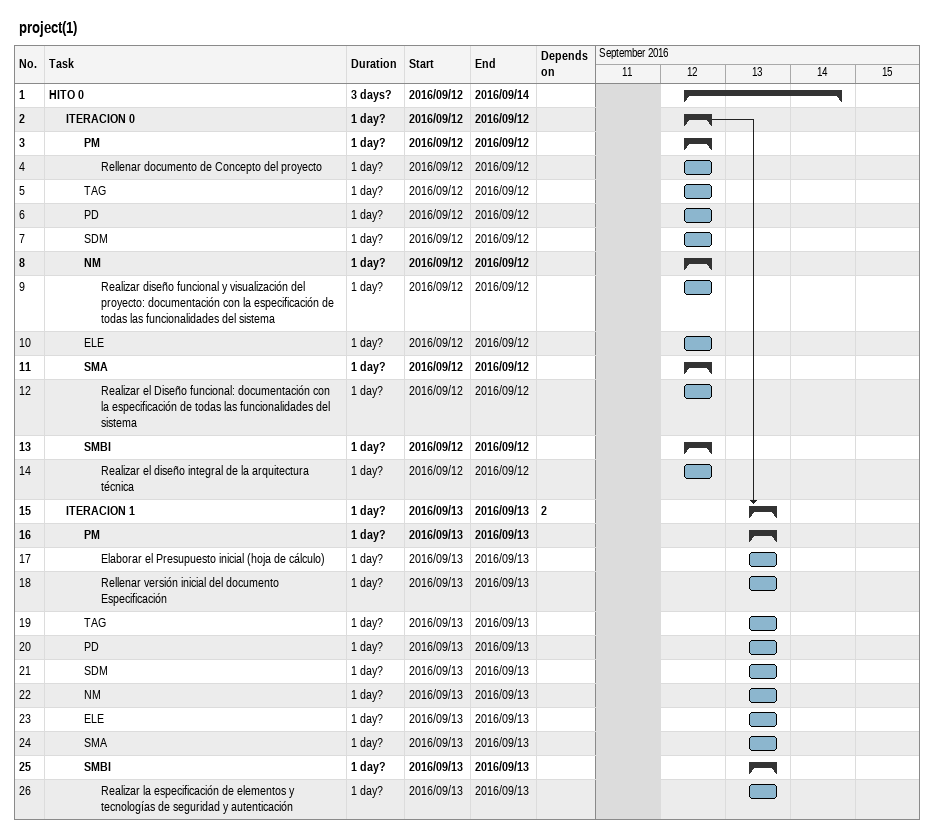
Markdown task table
project(1)

| ID | Level | Task | Duration | Start | Finish | Predecessors |
|---|---|---|---|---|---|---|
| 1 | 1 | **HITO 0** | 3d? | 2016-09-12 | 2016-09-14 |  |
| 2 | 2 | **ITERACION 0** | 1d? | 2016-09-12 | 2016-09-12 |  |
| 3 | 3 | **PM** | 1d? | 2016-09-12 | 2016-09-12 |  |
| 4 | 4 | Rellenar documento de Concepto del proyecto | 1d? | 2016-09-12 | 2016-09-12 |  |
| 5 | 3 | TAG | 1d? | 2016-09-12 | 2016-09-12 |  |
| 6 | 3 | PD | 1d? | 2016-09-12 | 2016-09-12 |  |
| 7 | 3 | SDM | 1d? | 2016-09-12 | 2016-09-12 |  |
| 8 | 3 | **NM** | 1d? | 2016-09-12 | 2016-09-12 |  |
| 9 | 4 | Realizar diseño funcional y visualización del proyecto: documentación con la especificación de todas las funcionalidades del sistema | 1d? | 2016-09-12 | 2016-09-12 |  |
| 10 | 3 | ELE | 1d? | 2016-09-12 | 2016-09-12 |  |
| 11 | 3 | **SMA** | 1d? | 2016-09-12 | 2016-09-12 |  |
| 12 | 4 | Realizar el Diseño funcional: documentación con la especificación de todas las funcionalidades del sistema | 1d? | 2016-09-12 | 2016-09-12 |  |
| 13 | 3 | **SMBI** | 1d? | 2016-09-12 | 2016-09-12 |  |
| 14 | 4 | Realizar el diseño integral de la arquitectura técnica | 1d? | 2016-09-12 | 2016-09-12 |  |
| 15 | 2 | **ITERACION 1** | 1d? | 2016-09-13 | 2016-09-13 | 2 |
| 16 | 3 | **PM** | 1d? | 2016-09-13 | 2016-09-13 |  |
| 17 | 4 | Elaborar el Presupuesto inicial (hoja de cálculo) | 1d? | 2016-09-13 | 2016-09-13 |  |
| 18 | 4 | Rellenar versión inicial del documento Especificación | 1d? | 2016-09-13 | 2016-09-13 |  |
| 19 | 3 | TAG | 1d? | 2016-09-13 | 2016-09-13 |  |
| 20 | 3 | PD | 1d? | 2016-09-13 | 2016-09-13 |  |
| 21 | 3 | SDM | 1d? | 2016-09-13 | 2016-09-13 |  |
| 22 | 3 | NM | 1d? | 2016-09-13 | 2016-09-13 |  |
| 23 | 3 | ELE | 1d? | 2016-09-13 | 2016-09-13 |  |
| 24 | 3 | SMA | 1d? | 2016-09-13 | 2016-09-13 |  |
| 25 | 3 | **SMBI** | 1d? | 2016-09-13 | 2016-09-13 |  |
| 26 | 4 | Realizar la especificación de elementos y tecnologías de seguridad y autenticación | 1d? | 2016-09-13 | 2016-09-13 |  |
